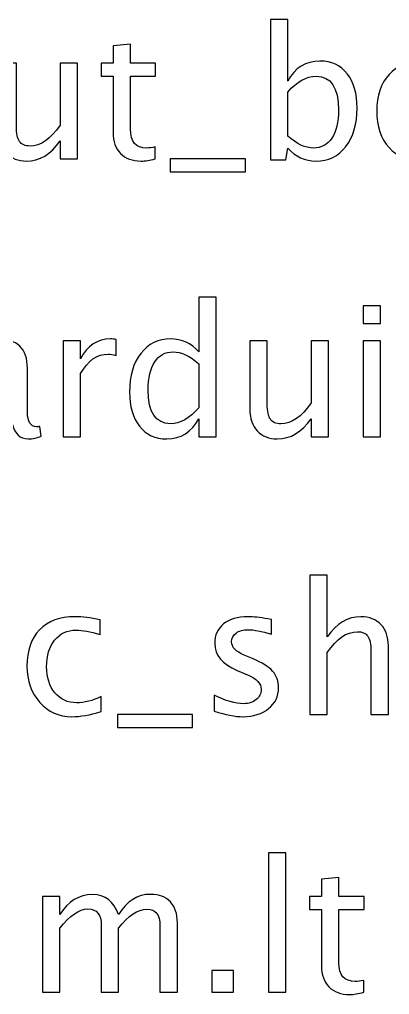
# Model space of a CAD drawing. Header units: centimetres. Extents: x -55 to 43, y -73 to 74.
# Drawn here: x 1.31 to 3.91, y 46.3 to 53.15 of the extents above; entities that cross this region are included whole.
import ezdxf

# ---------------------------------------------------------------- set-up
doc = ezdxf.new("R2010")
doc.units = ezdxf.units.CM
doc.header["$MEASUREMENT"] = 0
doc.layers.add('Layer 1', color=7, linetype='Continuous')

msp = doc.modelspace()

# ---------------------------------------------------------------- linework, layer by layer
at = {"layer": 'Layer 1'}
for points, knots in [([(3.07403, 52.16282), (3.07403, 52.16282), (3.07403, 53.14961), (3.07403, 53.14961), (3.07403, 53.14961), (3.07403, 53.14961), (3.19595, 53.14961), (3.19595, 53.14961), (3.19595, 53.14961), (3.19595, 53.14961), (3.19595, 52.71633), (3.19595, 52.71633), (3.19595, 52.71633), (3.2459, 52.81052), (3.32105, 52.85751), (3.42116, 52.85751), (3.42116, 52.85751), (3.50223, 52.85751), (3.56594, 52.82809), (3.61251, 52.76903), (3.61251, 52.76903), (3.65908, 52.70998), (3.68236, 52.62933), (3.68236, 52.5271), (3.68236, 52.5271), (3.68236, 52.41576), (3.6559, 52.3258), (3.6032, 52.25765), (3.6032, 52.25765), (3.55049, 52.18928), (3.48107, 52.1552), (3.39513, 52.1552), (3.39513, 52.1552), (3.31533, 52.1552), (3.24887, 52.18568), (3.19595, 52.24685), (3.19595, 52.24685), (3.19595, 52.24685), (3.18113, 52.16282), (3.18113, 52.16282), (3.18113, 52.16282), (3.18113, 52.16282), (3.07403, 52.16282), (3.07403, 52.16282)], [0, 0, 0, 0, 0.0833333, 0.0833333, 0.0833333, 0.0833333, 0.1666667, 0.1666667, 0.1666667, 0.1666667, 0.25, 0.25, 0.25, 0.25, 0.3333333, 0.3333333, 0.3333333, 0.3333333, 0.4166667, 0.4166667, 0.4166667, 0.4166667, 0.5, 0.5, 0.5, 0.5, 0.5833333, 0.5833333, 0.5833333, 0.5833333, 0.6666667, 0.6666667, 0.6666667, 0.6666667, 0.75, 0.75, 0.75, 0.75, 0.8333333, 0.8333333, 0.8333333, 0.8333333, 1, 1, 1, 1]), ([(2.26504, 52.17065), (2.22736, 52.16028), (2.19456, 52.1552), (2.16683, 52.1552), (2.16683, 52.1552), (2.1046, 52.1552), (2.05613, 52.17298), (2.02141, 52.20854), (2.02141, 52.20854), (1.98649, 52.2441), (1.96913, 52.29342), (1.96913, 52.35671), (1.96913, 52.35671), (1.96913, 52.35671), (1.96913, 52.7521), (1.96913, 52.7521), (1.96913, 52.7521), (1.96913, 52.7521), (1.88489, 52.7521), (1.88489, 52.7521), (1.88489, 52.7521), (1.88489, 52.7521), (1.88489, 52.84354), (1.88489, 52.84354), (1.88489, 52.84354), (1.88489, 52.84354), (1.96913, 52.84354), (1.96913, 52.84354), (1.96913, 52.84354), (1.96913, 52.84354), (1.96913, 52.96525), (1.96913, 52.96525), (1.96913, 52.96525), (1.96913, 52.96525), (2.09105, 52.97689), (2.09105, 52.97689), (2.09105, 52.97689), (2.09105, 52.97689), (2.09105, 52.84354), (2.09105, 52.84354), (2.09105, 52.84354), (2.09105, 52.84354), (2.26758, 52.84354), (2.26758, 52.84354), (2.26758, 52.84354), (2.26758, 52.84354), (2.26758, 52.7521), (2.26758, 52.7521), (2.26758, 52.7521), (2.26758, 52.7521), (2.09105, 52.7521), (2.09105, 52.7521), (2.09105, 52.7521), (2.09105, 52.7521), (2.09105, 52.37872), (2.09105, 52.37872), (2.09105, 52.37872), (2.09105, 52.29067), (2.12936, 52.24664), (2.20577, 52.24664), (2.20577, 52.24664), (2.22207, 52.24664), (2.24176, 52.24939), (2.26504, 52.25468), (2.26504, 52.25468), (2.26504, 52.25468), (2.26504, 52.17065), (2.26504, 52.17065)], [0, 0, 0, 0, 0.0555556, 0.0555556, 0.0555556, 0.0555556, 0.1111111, 0.1111111, 0.1111111, 0.1111111, 0.1666667, 0.1666667, 0.1666667, 0.1666667, 0.2222222, 0.2222222, 0.2222222, 0.2222222, 0.2777778, 0.2777778, 0.2777778, 0.2777778, 0.3333333, 0.3333333, 0.3333333, 0.3333333, 0.3888889, 0.3888889, 0.3888889, 0.3888889, 0.4444444, 0.4444444, 0.4444444, 0.4444444, 0.5, 0.5, 0.5, 0.5, 0.5555556, 0.5555556, 0.5555556, 0.5555556, 0.6111111, 0.6111111, 0.6111111, 0.6111111, 0.6666667, 0.6666667, 0.6666667, 0.6666667, 0.7222222, 0.7222222, 0.7222222, 0.7222222, 0.7777778, 0.7777778, 0.7777778, 0.7777778, 0.8333333, 0.8333333, 0.8333333, 0.8333333, 0.8888889, 0.8888889, 0.8888889, 0.8888889, 1, 1, 1, 1]), ([(1.59744, 52.17044), (1.59744, 52.17044), (1.59744, 52.29702), (1.59744, 52.29702), (1.59744, 52.29702), (1.53246, 52.2024), (1.45351, 52.1552), (1.3608, 52.1552), (1.3608, 52.1552), (1.30195, 52.1552), (1.25518, 52.17362), (1.22046, 52.21066), (1.22046, 52.21066), (1.18554, 52.2477), (1.16818, 52.29744), (1.16818, 52.36031), (1.16818, 52.36031), (1.16818, 52.36031), (1.16818, 52.84354), (1.16818, 52.84354), (1.16818, 52.84354), (1.16818, 52.84354), (1.2901, 52.84354), (1.2901, 52.84354), (1.2901, 52.84354), (1.2901, 52.84354), (1.2901, 52.4001), (1.2901, 52.4001), (1.2901, 52.4001), (1.2901, 52.34951), (1.29751, 52.31374), (1.31211, 52.29257), (1.31211, 52.29257), (1.32693, 52.27119), (1.35148, 52.26061), (1.38599, 52.26061), (1.38599, 52.26061), (1.46049, 52.26061), (1.53119, 52.30951), (1.59744, 52.40751), (1.59744, 52.40751), (1.59744, 52.40751), (1.59744, 52.84354), (1.59744, 52.84354), (1.59744, 52.84354), (1.59744, 52.84354), (1.71936, 52.84354), (1.71936, 52.84354), (1.71936, 52.84354), (1.71936, 52.84354), (1.71936, 52.17044), (1.71936, 52.17044), (1.71936, 52.17044), (1.71936, 52.17044), (1.59744, 52.17044), (1.59744, 52.17044)], [0, 0, 0, 0, 0.0666667, 0.0666667, 0.0666667, 0.0666667, 0.1333333, 0.1333333, 0.1333333, 0.1333333, 0.2, 0.2, 0.2, 0.2, 0.2666667, 0.2666667, 0.2666667, 0.2666667, 0.3333333, 0.3333333, 0.3333333, 0.3333333, 0.4, 0.4, 0.4, 0.4, 0.4666667, 0.4666667, 0.4666667, 0.4666667, 0.5333333, 0.5333333, 0.5333333, 0.5333333, 0.6, 0.6, 0.6, 0.6, 0.6666667, 0.6666667, 0.6666667, 0.6666667, 0.7333333, 0.7333333, 0.7333333, 0.7333333, 0.8, 0.8, 0.8, 0.8, 0.8666667, 0.8666667, 0.8666667, 0.8666667, 1, 1, 1, 1]), ([(4.14125, 52.1552), (4.0424, 52.1552), (3.96409, 52.18674), (3.90651, 52.24982), (3.90651, 52.24982), (3.84873, 52.31289), (3.81994, 52.39862), (3.81994, 52.50678), (3.81994, 52.50678), (3.81994, 52.61473), (3.84873, 52.70024), (3.90651, 52.76311), (3.90651, 52.76311), (3.96409, 52.82597), (4.0424, 52.85751), (4.14125, 52.85751), (4.14125, 52.85751), (4.2401, 52.85751), (4.31842, 52.82597), (4.37599, 52.76311), (4.37599, 52.76311), (4.43377, 52.70024), (4.46256, 52.61473), (4.46256, 52.50678), (4.46256, 52.50678), (4.46256, 52.39862), (4.43377, 52.31289), (4.37599, 52.24982), (4.37599, 52.24982), (4.31842, 52.18674), (4.2401, 52.1552), (4.14125, 52.1552)], [0, 0, 0, 0, 0.1111111, 0.1111111, 0.1111111, 0.1111111, 0.2222222, 0.2222222, 0.2222222, 0.2222222, 0.3333333, 0.3333333, 0.3333333, 0.3333333, 0.4444444, 0.4444444, 0.4444444, 0.4444444, 0.5555556, 0.5555556, 0.5555556, 0.5555556, 0.6666667, 0.6666667, 0.6666667, 0.6666667, 0.7777778, 0.7777778, 0.7777778, 0.7777778, 1, 1, 1, 1]), ([(3.19595, 52.33088), (3.25882, 52.27479), (3.31872, 52.24664), (3.37566, 52.24664), (3.37566, 52.24664), (3.43175, 52.24664), (3.47514, 52.27014), (3.50562, 52.31691), (3.50562, 52.31691), (3.53631, 52.36369), (3.55155, 52.42952), (3.55155, 52.51461), (3.55155, 52.51461), (3.55155, 52.67209), (3.49948, 52.75083), (3.39534, 52.75083), (3.39534, 52.75083), (3.32718, 52.75083), (3.26072, 52.714), (3.19595, 52.64013), (3.19595, 52.64013), (3.19595, 52.64013), (3.19595, 52.33088), (3.19595, 52.33088)], [0, 0, 0, 0, 0.1428571, 0.1428571, 0.1428571, 0.1428571, 0.2857143, 0.2857143, 0.2857143, 0.2857143, 0.4285714, 0.4285714, 0.4285714, 0.4285714, 0.5714286, 0.5714286, 0.5714286, 0.5714286, 0.7142857, 0.7142857, 0.7142857, 0.7142857, 1, 1, 1, 1]), ([(2.37045, 52.079), (2.37045, 52.079), (2.37045, 52.17044), (2.37045, 52.17044), (2.37045, 52.17044), (2.37045, 52.17044), (2.89877, 52.17044), (2.89877, 52.17044), (2.89877, 52.17044), (2.89877, 52.17044), (2.89877, 52.079), (2.89877, 52.079), (2.89877, 52.079), (2.89877, 52.079), (2.37045, 52.079), (2.37045, 52.079)], [0, 0, 0, 0, 0.2, 0.2, 0.2, 0.2, 0.4, 0.4, 0.4, 0.4, 0.6, 0.6, 0.6, 0.6, 1, 1, 1, 1]), ([(2.57112, 50.21887), (2.57112, 50.21887), (2.57112, 50.34524), (2.57112, 50.34524), (2.57112, 50.34524), (2.52138, 50.25083), (2.44645, 50.20363), (2.34633, 50.20363), (2.34633, 50.20363), (2.26505, 50.20363), (2.20113, 50.23305), (2.15456, 50.29211), (2.15456, 50.29211), (2.10799, 50.35116), (2.08471, 50.43181), (2.08471, 50.53404), (2.08471, 50.53404), (2.08471, 50.6458), (2.11117, 50.73576), (2.16387, 50.80392), (2.16387, 50.80392), (2.21679, 50.87186), (2.28622, 50.90594), (2.37237, 50.90594), (2.37237, 50.90594), (2.45216, 50.90594), (2.51863, 50.87546), (2.57112, 50.81429), (2.57112, 50.81429), (2.57112, 50.81429), (2.57112, 51.19804), (2.57112, 51.19804), (2.57112, 51.19804), (2.57112, 51.19804), (2.69304, 51.19804), (2.69304, 51.19804), (2.69304, 51.19804), (2.69304, 51.19804), (2.69304, 50.21887), (2.69304, 50.21887), (2.69304, 50.21887), (2.69304, 50.21887), (2.57112, 50.21887), (2.57112, 50.21887)], [0, 0, 0, 0, 0.0833333, 0.0833333, 0.0833333, 0.0833333, 0.1666667, 0.1666667, 0.1666667, 0.1666667, 0.25, 0.25, 0.25, 0.25, 0.3333333, 0.3333333, 0.3333333, 0.3333333, 0.4166667, 0.4166667, 0.4166667, 0.4166667, 0.5, 0.5, 0.5, 0.5, 0.5833333, 0.5833333, 0.5833333, 0.5833333, 0.6666667, 0.6666667, 0.6666667, 0.6666667, 0.75, 0.75, 0.75, 0.75, 0.8333333, 0.8333333, 0.8333333, 0.8333333, 1, 1, 1, 1]), ([(3.72555, 51.01516), (3.72555, 51.01516), (3.72555, 51.13708), (3.72555, 51.13708), (3.72555, 51.13708), (3.72555, 51.13708), (3.84747, 51.13708), (3.84747, 51.13708), (3.84747, 51.13708), (3.84747, 51.13708), (3.84747, 51.01516), (3.84747, 51.01516), (3.84747, 51.01516), (3.84747, 51.01516), (3.72555, 51.01516), (3.72555, 51.01516)], [0, 0, 0, 0, 0.2, 0.2, 0.2, 0.2, 0.4, 0.4, 0.4, 0.4, 0.6, 0.6, 0.6, 0.6, 1, 1, 1, 1]), ([(1.26408, 50.3046), (1.19085, 50.23729), (1.12036, 50.20363), (1.05263, 50.20363), (1.05263, 50.20363), (0.99696, 50.20363), (0.9506, 50.22099), (0.91399, 50.25591), (0.91399, 50.25591), (0.87716, 50.29084), (0.85874, 50.33486), (0.85874, 50.38799), (0.85874, 50.38799), (0.85874, 50.46144), (0.88964, 50.51796), (0.95145, 50.55733), (0.95145, 50.55733), (1.01326, 50.5967), (1.10195, 50.61638), (1.21752, 50.61638), (1.21752, 50.61638), (1.21752, 50.61638), (1.24609, 50.61638), (1.24609, 50.61638), (1.24609, 50.61638), (1.24609, 50.61638), (1.24609, 50.69745), (1.24609, 50.69745), (1.24609, 50.69745), (1.24609, 50.77555), (1.20545, 50.8145), (1.12396, 50.8145), (1.12396, 50.8145), (1.06088, 50.8145), (0.99188, 50.7946), (0.91716, 50.75481), (0.91716, 50.75481), (0.91716, 50.75481), (0.91716, 50.85514), (0.91716, 50.85514), (0.91716, 50.85514), (0.99929, 50.88901), (1.07676, 50.90594), (1.14936, 50.90594), (1.14936, 50.90594), (1.22408, 50.90594), (1.27932, 50.88901), (1.31467, 50.85493), (1.31467, 50.85493), (1.35023, 50.82085), (1.36801, 50.76836), (1.36801, 50.69745), (1.36801, 50.69745), (1.36801, 50.69745), (1.36801, 50.39328), (1.36801, 50.39328), (1.36801, 50.39328), (1.36801, 50.32365), (1.38939, 50.28872), (1.43236, 50.28872), (1.43236, 50.28872), (1.43765, 50.28872), (1.44548, 50.28957), (1.45585, 50.29126), (1.45585, 50.29126), (1.45585, 50.29126), (1.46453, 50.22353), (1.46453, 50.22353), (1.46453, 50.22353), (1.4368, 50.21019), (1.40632, 50.20363), (1.37288, 50.20363), (1.37288, 50.20363), (1.31594, 50.20363), (1.27975, 50.23729), (1.26408, 50.3046)], [0, 0, 0, 0, 0.05, 0.05, 0.05, 0.05, 0.1, 0.1, 0.1, 0.1, 0.15, 0.15, 0.15, 0.15, 0.2, 0.2, 0.2, 0.2, 0.25, 0.25, 0.25, 0.25, 0.3, 0.3, 0.3, 0.3, 0.35, 0.35, 0.35, 0.35, 0.4, 0.4, 0.4, 0.4, 0.45, 0.45, 0.45, 0.45, 0.5, 0.5, 0.5, 0.5, 0.55, 0.55, 0.55, 0.55, 0.6, 0.6, 0.6, 0.6, 0.65, 0.65, 0.65, 0.65, 0.7, 0.7, 0.7, 0.7, 0.75, 0.75, 0.75, 0.75, 0.8, 0.8, 0.8, 0.8, 0.85, 0.85, 0.85, 0.85, 0.9, 0.9, 0.9, 0.9, 1, 1, 1, 1]), ([(1.61841, 50.21887), (1.61841, 50.21887), (1.61841, 50.89197), (1.61841, 50.89197), (1.61841, 50.89197), (1.61841, 50.89197), (1.74033, 50.89197), (1.74033, 50.89197), (1.74033, 50.89197), (1.74033, 50.89197), (1.74033, 50.76476), (1.74033, 50.76476), (1.74033, 50.76476), (1.7888, 50.85895), (1.85908, 50.90594), (1.95136, 50.90594), (1.95136, 50.90594), (1.96385, 50.90594), (1.97697, 50.90488), (1.99052, 50.90277), (1.99052, 50.90277), (1.99052, 50.90277), (1.99052, 50.78868), (1.99052, 50.78868), (1.99052, 50.78868), (1.96935, 50.79566), (1.95073, 50.79926), (1.93464, 50.79926), (1.93464, 50.79926), (1.85717, 50.79926), (1.7924, 50.75354), (1.74033, 50.66189), (1.74033, 50.66189), (1.74033, 50.66189), (1.74033, 50.21887), (1.74033, 50.21887), (1.74033, 50.21887), (1.74033, 50.21887), (1.61841, 50.21887), (1.61841, 50.21887)], [0, 0, 0, 0, 0.0909091, 0.0909091, 0.0909091, 0.0909091, 0.1818182, 0.1818182, 0.1818182, 0.1818182, 0.2727273, 0.2727273, 0.2727273, 0.2727273, 0.3636364, 0.3636364, 0.3636364, 0.3636364, 0.4545455, 0.4545455, 0.4545455, 0.4545455, 0.5454545, 0.5454545, 0.5454545, 0.5454545, 0.6363636, 0.6363636, 0.6363636, 0.6363636, 0.7272727, 0.7272727, 0.7272727, 0.7272727, 0.8181818, 0.8181818, 0.8181818, 0.8181818, 1, 1, 1, 1]), ([(3.35894, 50.21887), (3.35894, 50.21887), (3.35894, 50.34545), (3.35894, 50.34545), (3.35894, 50.34545), (3.29396, 50.25083), (3.21501, 50.20363), (3.1223, 50.20363), (3.1223, 50.20363), (3.06345, 50.20363), (3.01668, 50.22205), (2.98196, 50.25909), (2.98196, 50.25909), (2.94704, 50.29613), (2.92968, 50.34587), (2.92968, 50.40874), (2.92968, 50.40874), (2.92968, 50.40874), (2.92968, 50.89197), (2.92968, 50.89197), (2.92968, 50.89197), (2.92968, 50.89197), (3.0516, 50.89197), (3.0516, 50.89197), (3.0516, 50.89197), (3.0516, 50.89197), (3.0516, 50.44853), (3.0516, 50.44853), (3.0516, 50.44853), (3.0516, 50.39794), (3.05901, 50.36217), (3.07361, 50.341), (3.07361, 50.341), (3.08843, 50.31962), (3.11298, 50.30904), (3.14749, 50.30904), (3.14749, 50.30904), (3.22199, 50.30904), (3.29269, 50.35794), (3.35894, 50.45594), (3.35894, 50.45594), (3.35894, 50.45594), (3.35894, 50.89197), (3.35894, 50.89197), (3.35894, 50.89197), (3.35894, 50.89197), (3.48086, 50.89197), (3.48086, 50.89197), (3.48086, 50.89197), (3.48086, 50.89197), (3.48086, 50.21887), (3.48086, 50.21887), (3.48086, 50.21887), (3.48086, 50.21887), (3.35894, 50.21887), (3.35894, 50.21887)], [0, 0, 0, 0, 0.0666667, 0.0666667, 0.0666667, 0.0666667, 0.1333333, 0.1333333, 0.1333333, 0.1333333, 0.2, 0.2, 0.2, 0.2, 0.2666667, 0.2666667, 0.2666667, 0.2666667, 0.3333333, 0.3333333, 0.3333333, 0.3333333, 0.4, 0.4, 0.4, 0.4, 0.4666667, 0.4666667, 0.4666667, 0.4666667, 0.5333333, 0.5333333, 0.5333333, 0.5333333, 0.6, 0.6, 0.6, 0.6, 0.6666667, 0.6666667, 0.6666667, 0.6666667, 0.7333333, 0.7333333, 0.7333333, 0.7333333, 0.8, 0.8, 0.8, 0.8, 0.8666667, 0.8666667, 0.8666667, 0.8666667, 1, 1, 1, 1]), ([(3.72555, 50.21887), (3.72555, 50.21887), (3.72555, 50.89197), (3.72555, 50.89197), (3.72555, 50.89197), (3.72555, 50.89197), (3.84747, 50.89197), (3.84747, 50.89197), (3.84747, 50.89197), (3.84747, 50.89197), (3.84747, 50.21887), (3.84747, 50.21887), (3.84747, 50.21887), (3.84747, 50.21887), (3.72555, 50.21887), (3.72555, 50.21887)], [0, 0, 0, 0, 0.2, 0.2, 0.2, 0.2, 0.4, 0.4, 0.4, 0.4, 0.6, 0.6, 0.6, 0.6, 1, 1, 1, 1]), ([(2.57112, 50.73089), (2.50783, 50.78656), (2.44793, 50.8145), (2.3912, 50.8145), (2.3912, 50.8145), (2.33532, 50.8145), (2.29214, 50.79122), (2.26145, 50.74444), (2.26145, 50.74444), (2.23076, 50.69787), (2.21552, 50.63183), (2.21552, 50.54632), (2.21552, 50.54632), (2.21552, 50.38905), (2.26759, 50.31031), (2.37194, 50.31031), (2.37194, 50.31031), (2.43968, 50.31031), (2.50614, 50.34735), (2.57112, 50.42122), (2.57112, 50.42122), (2.57112, 50.42122), (2.57112, 50.73089), (2.57112, 50.73089)], [0, 0, 0, 0, 0.1428571, 0.1428571, 0.1428571, 0.1428571, 0.2857143, 0.2857143, 0.2857143, 0.2857143, 0.4285714, 0.4285714, 0.4285714, 0.4285714, 0.5714286, 0.5714286, 0.5714286, 0.5714286, 0.7142857, 0.7142857, 0.7142857, 0.7142857, 1, 1, 1, 1]), ([(3.35068, 48.2673), (3.35068, 48.2673), (3.35068, 49.24647), (3.35068, 49.24647), (3.35068, 49.24647), (3.35068, 49.24647), (3.4726, 49.24647), (3.4726, 49.24647), (3.4726, 49.24647), (3.4726, 49.24647), (3.4726, 48.81319), (3.4726, 48.81319), (3.4726, 48.81319), (3.53716, 48.90738), (3.61632, 48.95437), (3.70988, 48.95437), (3.70988, 48.95437), (3.76872, 48.95437), (3.8155, 48.93596), (3.85, 48.89891), (3.85, 48.89891), (3.8845, 48.86208), (3.90186, 48.81234), (3.90186, 48.75011), (3.90186, 48.75011), (3.90186, 48.75011), (3.90186, 48.2673), (3.90186, 48.2673), (3.90186, 48.2673), (3.90186, 48.2673), (3.77994, 48.2673), (3.77994, 48.2673), (3.77994, 48.2673), (3.77994, 48.2673), (3.77994, 48.71032), (3.77994, 48.71032), (3.77994, 48.71032), (3.77994, 48.76027), (3.77253, 48.79583), (3.75793, 48.817), (3.75793, 48.817), (3.74311, 48.83838), (3.71877, 48.84896), (3.68469, 48.84896), (3.68469, 48.84896), (3.60976, 48.84896), (3.53906, 48.80007), (3.4726, 48.70228), (3.4726, 48.70228), (3.4726, 48.70228), (3.4726, 48.2673), (3.4726, 48.2673), (3.4726, 48.2673), (3.4726, 48.2673), (3.35068, 48.2673), (3.35068, 48.2673)], [0, 0, 0, 0, 0.0666667, 0.0666667, 0.0666667, 0.0666667, 0.1333333, 0.1333333, 0.1333333, 0.1333333, 0.2, 0.2, 0.2, 0.2, 0.2666667, 0.2666667, 0.2666667, 0.2666667, 0.3333333, 0.3333333, 0.3333333, 0.3333333, 0.4, 0.4, 0.4, 0.4, 0.4666667, 0.4666667, 0.4666667, 0.4666667, 0.5333333, 0.5333333, 0.5333333, 0.5333333, 0.6, 0.6, 0.6, 0.6, 0.6666667, 0.6666667, 0.6666667, 0.6666667, 0.7333333, 0.7333333, 0.7333333, 0.7333333, 0.8, 0.8, 0.8, 0.8, 0.8666667, 0.8666667, 0.8666667, 0.8666667, 1, 1, 1, 1]), ([(1.8851, 48.28762), (1.80615, 48.26391), (1.73799, 48.25206), (1.68063, 48.25206), (1.68063, 48.25206), (1.58961, 48.25206), (1.51426, 48.28572), (1.45436, 48.35281), (1.45436, 48.35281), (1.39446, 48.42012), (1.3644, 48.505), (1.3644, 48.60724), (1.3644, 48.60724), (1.3644, 48.71646), (1.39403, 48.80176), (1.4533, 48.86272), (1.4533, 48.86272), (1.51257, 48.92389), (1.59533, 48.95437), (1.70159, 48.95437), (1.70159, 48.95437), (1.75387, 48.95437), (1.81271, 48.94717), (1.87748, 48.93278), (1.87748, 48.93278), (1.87748, 48.93278), (1.87748, 48.82991), (1.87748, 48.82991), (1.87748, 48.82991), (1.80869, 48.85023), (1.7526, 48.86039), (1.70942, 48.86039), (1.70942, 48.86039), (1.64676, 48.86039), (1.5966, 48.8369), (1.55913, 48.79012), (1.55913, 48.79012), (1.52167, 48.74334), (1.50283, 48.6809), (1.50283, 48.603), (1.50283, 48.603), (1.50283, 48.52744), (1.5223, 48.46648), (1.56104, 48.4197), (1.56104, 48.4197), (1.59977, 48.37313), (1.65036, 48.34985), (1.71323, 48.34985), (1.71323, 48.34985), (1.7689, 48.34985), (1.82605, 48.36424), (1.8851, 48.39303), (1.8851, 48.39303), (1.8851, 48.39303), (1.8851, 48.28762), (1.8851, 48.28762)], [0, 0, 0, 0, 0.0666667, 0.0666667, 0.0666667, 0.0666667, 0.1333333, 0.1333333, 0.1333333, 0.1333333, 0.2, 0.2, 0.2, 0.2, 0.2666667, 0.2666667, 0.2666667, 0.2666667, 0.3333333, 0.3333333, 0.3333333, 0.3333333, 0.4, 0.4, 0.4, 0.4, 0.4666667, 0.4666667, 0.4666667, 0.4666667, 0.5333333, 0.5333333, 0.5333333, 0.5333333, 0.6, 0.6, 0.6, 0.6, 0.6666667, 0.6666667, 0.6666667, 0.6666667, 0.7333333, 0.7333333, 0.7333333, 0.7333333, 0.8, 0.8, 0.8, 0.8, 0.8666667, 0.8666667, 0.8666667, 0.8666667, 1, 1, 1, 1]), ([(2.67906, 48.29143), (2.67906, 48.29143), (2.67906, 48.40319), (2.67906, 48.40319), (2.67906, 48.40319), (2.75886, 48.3634), (2.82807, 48.3435), (2.88713, 48.3435), (2.88713, 48.3435), (2.92227, 48.3435), (2.95148, 48.35303), (2.97455, 48.37208), (2.97455, 48.37208), (2.99762, 48.39091), (3.00926, 48.41462), (3.00926, 48.4432), (3.00926, 48.4432), (3.00926, 48.48489), (2.97688, 48.5194), (2.91211, 48.5467), (2.91211, 48.5467), (2.91211, 48.5467), (2.84077, 48.57697), (2.84077, 48.57697), (2.84077, 48.57697), (2.73558, 48.62057), (2.68287, 48.68365), (2.68287, 48.76556), (2.68287, 48.76556), (2.68287, 48.8242), (2.70361, 48.87034), (2.7451, 48.90399), (2.7451, 48.90399), (2.78659, 48.93765), (2.84353, 48.95437), (2.9157, 48.95437), (2.9157, 48.95437), (2.95317, 48.95437), (2.99974, 48.94929), (3.05498, 48.93892), (3.05498, 48.93892), (3.05498, 48.93892), (3.08038, 48.93405), (3.08038, 48.93405), (3.08038, 48.93405), (3.08038, 48.93405), (3.08038, 48.83245), (3.08038, 48.83245), (3.08038, 48.83245), (3.01244, 48.85277), (2.95825, 48.86293), (2.91782, 48.86293), (2.91782, 48.86293), (2.88226, 48.86293), (2.85411, 48.8551), (2.83273, 48.83965), (2.83273, 48.83965), (2.81156, 48.8242), (2.80098, 48.80345), (2.80098, 48.77742), (2.80098, 48.77742), (2.80098, 48.7408), (2.83061, 48.70968), (2.89009, 48.6845), (2.89009, 48.6845), (2.89009, 48.6845), (2.94872, 48.65973), (2.94872, 48.65973), (2.94872, 48.65973), (3.01519, 48.63179), (3.06218, 48.60216), (3.08969, 48.57104), (3.08969, 48.57104), (3.11742, 48.53993), (3.13118, 48.50098), (3.13118, 48.45441), (3.13118, 48.45441), (3.13118, 48.39536), (3.1079, 48.34689), (3.06112, 48.309), (3.06112, 48.309), (3.01455, 48.27111), (2.95486, 48.25206), (2.88226, 48.25206), (2.88226, 48.25206), (2.82638, 48.25206), (2.75886, 48.26518), (2.67906, 48.29143)], [0, 0, 0, 0, 0.0434783, 0.0434783, 0.0434783, 0.0434783, 0.0869565, 0.0869565, 0.0869565, 0.0869565, 0.1304348, 0.1304348, 0.1304348, 0.1304348, 0.173913, 0.173913, 0.173913, 0.173913, 0.2173913, 0.2173913, 0.2173913, 0.2173913, 0.2608696, 0.2608696, 0.2608696, 0.2608696, 0.3043478, 0.3043478, 0.3043478, 0.3043478, 0.3478261, 0.3478261, 0.3478261, 0.3478261, 0.3913043, 0.3913043, 0.3913043, 0.3913043, 0.4347826, 0.4347826, 0.4347826, 0.4347826, 0.4782609, 0.4782609, 0.4782609, 0.4782609, 0.5217391, 0.5217391, 0.5217391, 0.5217391, 0.5652174, 0.5652174, 0.5652174, 0.5652174, 0.6086957, 0.6086957, 0.6086957, 0.6086957, 0.6521739, 0.6521739, 0.6521739, 0.6521739, 0.6956522, 0.6956522, 0.6956522, 0.6956522, 0.7391304, 0.7391304, 0.7391304, 0.7391304, 0.7826087, 0.7826087, 0.7826087, 0.7826087, 0.826087, 0.826087, 0.826087, 0.826087, 0.8695652, 0.8695652, 0.8695652, 0.8695652, 0.9130435, 0.9130435, 0.9130435, 0.9130435, 1, 1, 1, 1]), ([(1.99961, 48.17586), (1.99961, 48.17586), (1.99961, 48.2673), (1.99961, 48.2673), (1.99961, 48.2673), (1.99961, 48.2673), (2.52793, 48.2673), (2.52793, 48.2673), (2.52793, 48.2673), (2.52793, 48.2673), (2.52793, 48.17586), (2.52793, 48.17586), (2.52793, 48.17586), (2.52793, 48.17586), (1.99961, 48.17586), (1.99961, 48.17586)], [0, 0, 0, 0, 0.2, 0.2, 0.2, 0.2, 0.4, 0.4, 0.4, 0.4, 0.6, 0.6, 0.6, 0.6, 1, 1, 1, 1]), ([(3.06069, 46.31573), (3.06069, 46.31573), (3.06069, 47.2949), (3.06069, 47.2949), (3.06069, 47.2949), (3.06069, 47.2949), (3.18261, 47.2949), (3.18261, 47.2949), (3.18261, 47.2949), (3.18261, 47.2949), (3.18261, 46.31573), (3.18261, 46.31573), (3.18261, 46.31573), (3.18261, 46.31573), (3.06069, 46.31573), (3.06069, 46.31573)], [0, 0, 0, 0, 0.2, 0.2, 0.2, 0.2, 0.4, 0.4, 0.4, 0.4, 0.6, 0.6, 0.6, 0.6, 1, 1, 1, 1]), ([(3.72871, 46.31594), (3.69103, 46.30557), (3.65823, 46.30049), (3.6305, 46.30049), (3.6305, 46.30049), (3.56827, 46.30049), (3.5198, 46.31827), (3.48508, 46.35383), (3.48508, 46.35383), (3.45016, 46.38939), (3.4328, 46.43871), (3.4328, 46.502), (3.4328, 46.502), (3.4328, 46.502), (3.4328, 46.89739), (3.4328, 46.89739), (3.4328, 46.89739), (3.4328, 46.89739), (3.34856, 46.89739), (3.34856, 46.89739), (3.34856, 46.89739), (3.34856, 46.89739), (3.34856, 46.98883), (3.34856, 46.98883), (3.34856, 46.98883), (3.34856, 46.98883), (3.4328, 46.98883), (3.4328, 46.98883), (3.4328, 46.98883), (3.4328, 46.98883), (3.4328, 47.11054), (3.4328, 47.11054), (3.4328, 47.11054), (3.4328, 47.11054), (3.55472, 47.12218), (3.55472, 47.12218), (3.55472, 47.12218), (3.55472, 47.12218), (3.55472, 46.98883), (3.55472, 46.98883), (3.55472, 46.98883), (3.55472, 46.98883), (3.73125, 46.98883), (3.73125, 46.98883), (3.73125, 46.98883), (3.73125, 46.98883), (3.73125, 46.89739), (3.73125, 46.89739), (3.73125, 46.89739), (3.73125, 46.89739), (3.55472, 46.89739), (3.55472, 46.89739), (3.55472, 46.89739), (3.55472, 46.89739), (3.55472, 46.52401), (3.55472, 46.52401), (3.55472, 46.52401), (3.55472, 46.43596), (3.59303, 46.39193), (3.66944, 46.39193), (3.66944, 46.39193), (3.68574, 46.39193), (3.70543, 46.39468), (3.72871, 46.39997), (3.72871, 46.39997), (3.72871, 46.39997), (3.72871, 46.31594), (3.72871, 46.31594)], [0, 0, 0, 0, 0.0555556, 0.0555556, 0.0555556, 0.0555556, 0.1111111, 0.1111111, 0.1111111, 0.1111111, 0.1666667, 0.1666667, 0.1666667, 0.1666667, 0.2222222, 0.2222222, 0.2222222, 0.2222222, 0.2777778, 0.2777778, 0.2777778, 0.2777778, 0.3333333, 0.3333333, 0.3333333, 0.3333333, 0.3888889, 0.3888889, 0.3888889, 0.3888889, 0.4444444, 0.4444444, 0.4444444, 0.4444444, 0.5, 0.5, 0.5, 0.5, 0.5555556, 0.5555556, 0.5555556, 0.5555556, 0.6111111, 0.6111111, 0.6111111, 0.6111111, 0.6666667, 0.6666667, 0.6666667, 0.6666667, 0.7222222, 0.7222222, 0.7222222, 0.7222222, 0.7777778, 0.7777778, 0.7777778, 0.7777778, 0.8333333, 0.8333333, 0.8333333, 0.8333333, 0.8888889, 0.8888889, 0.8888889, 0.8888889, 1, 1, 1, 1]), ([(1.47319, 46.31573), (1.47319, 46.31573), (1.47319, 46.98883), (1.47319, 46.98883), (1.47319, 46.98883), (1.47319, 46.98883), (1.59511, 46.98883), (1.59511, 46.98883), (1.59511, 46.98883), (1.59511, 46.98883), (1.59511, 46.86162), (1.59511, 46.86162), (1.59511, 46.86162), (1.65459, 46.95581), (1.73079, 47.0028), (1.82413, 47.0028), (1.82413, 47.0028), (1.91409, 47.0028), (1.97526, 46.95581), (2.00786, 46.86162), (2.00786, 46.86162), (2.06565, 46.95666), (2.141, 47.00407), (2.2335, 47.00407), (2.2335, 47.00407), (2.29255, 47.00407), (2.33848, 46.98671), (2.37129, 46.95179), (2.37129, 46.95179), (2.4041, 46.91686), (2.42061, 46.86797), (2.42061, 46.8051), (2.42061, 46.8051), (2.42061, 46.8051), (2.42061, 46.31573), (2.42061, 46.31573), (2.42061, 46.31573), (2.42061, 46.31573), (2.29869, 46.31573), (2.29869, 46.31573), (2.29869, 46.31573), (2.29869, 46.31573), (2.29869, 46.785), (2.29869, 46.785), (2.29869, 46.785), (2.29869, 46.86162), (2.26821, 46.89993), (2.20725, 46.89993), (2.20725, 46.89993), (2.14396, 46.89993), (2.0775, 46.85527), (2.00786, 46.76573), (2.00786, 46.76573), (2.00786, 46.76573), (2.00786, 46.31573), (2.00786, 46.31573), (2.00786, 46.31573), (2.00786, 46.31573), (1.88594, 46.31573), (1.88594, 46.31573), (1.88594, 46.31573), (1.88594, 46.31573), (1.88594, 46.78542), (1.88594, 46.78542), (1.88594, 46.78542), (1.88594, 46.86268), (1.85504, 46.9012), (1.79302, 46.9012), (1.79302, 46.9012), (1.73142, 46.9012), (1.66538, 46.85633), (1.59511, 46.76637), (1.59511, 46.76637), (1.59511, 46.76637), (1.59511, 46.31573), (1.59511, 46.31573), (1.59511, 46.31573), (1.59511, 46.31573), (1.47319, 46.31573), (1.47319, 46.31573)], [0, 0, 0, 0, 0.047619, 0.047619, 0.047619, 0.047619, 0.0952381, 0.0952381, 0.0952381, 0.0952381, 0.1428571, 0.1428571, 0.1428571, 0.1428571, 0.1904762, 0.1904762, 0.1904762, 0.1904762, 0.2380952, 0.2380952, 0.2380952, 0.2380952, 0.2857143, 0.2857143, 0.2857143, 0.2857143, 0.3333333, 0.3333333, 0.3333333, 0.3333333, 0.3809524, 0.3809524, 0.3809524, 0.3809524, 0.4285714, 0.4285714, 0.4285714, 0.4285714, 0.4761905, 0.4761905, 0.4761905, 0.4761905, 0.5238095, 0.5238095, 0.5238095, 0.5238095, 0.5714286, 0.5714286, 0.5714286, 0.5714286, 0.6190476, 0.6190476, 0.6190476, 0.6190476, 0.6666667, 0.6666667, 0.6666667, 0.6666667, 0.7142857, 0.7142857, 0.7142857, 0.7142857, 0.7619048, 0.7619048, 0.7619048, 0.7619048, 0.8095238, 0.8095238, 0.8095238, 0.8095238, 0.8571429, 0.8571429, 0.8571429, 0.8571429, 0.9047619, 0.9047619, 0.9047619, 0.9047619, 1, 1, 1, 1]), ([(2.66149, 46.31573), (2.66149, 46.31573), (2.66149, 46.4694), (2.66149, 46.4694), (2.66149, 46.4694), (2.66149, 46.4694), (2.81516, 46.4694), (2.81516, 46.4694), (2.81516, 46.4694), (2.81516, 46.4694), (2.81516, 46.31573), (2.81516, 46.31573), (2.81516, 46.31573), (2.81516, 46.31573), (2.66149, 46.31573), (2.66149, 46.31573)], [0, 0, 0, 0, 0.2, 0.2, 0.2, 0.2, 0.4, 0.4, 0.4, 0.4, 0.6, 0.6, 0.6, 0.6, 1, 1, 1, 1])]:
    msp.add_open_spline(points, degree=3, knots=knots, dxfattribs=at)

doc.saveas('drawing.dxf')
